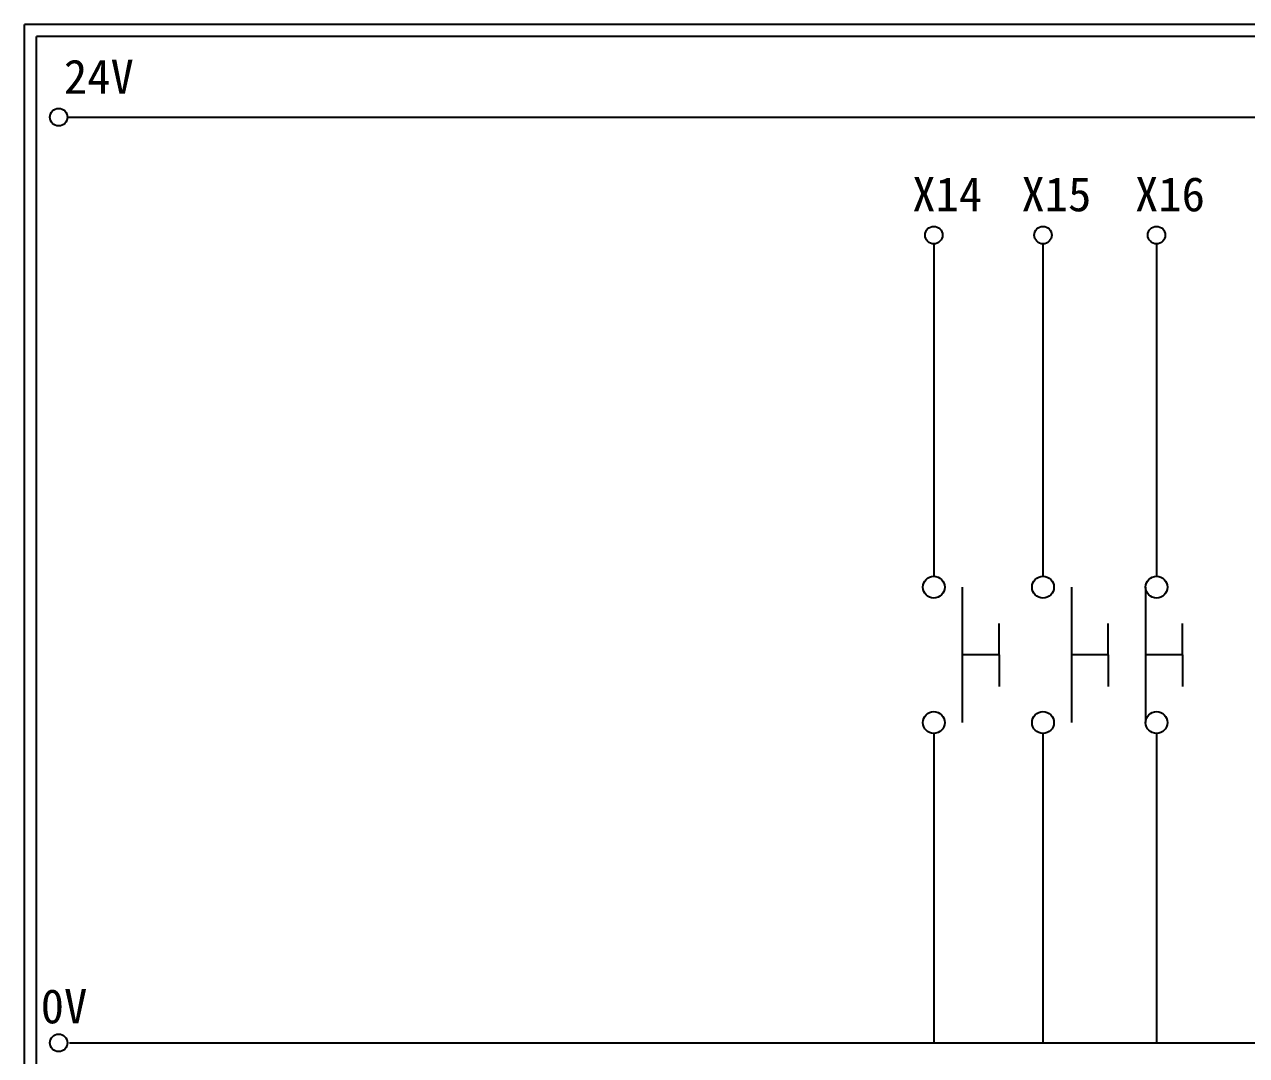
# Model space of a CAD drawing. Extents: x 275 to 562, y 265 to 469.
# Drawn here: x 274.9 to 403.4, y 360.6 to 468.9 of the extents above; entities that cross this region are included whole.
import ezdxf

# ---------------------------------------------------------------- set-up
doc = ezdxf.new("R2010")
doc.units = 0
doc.layers.get('0').update_dxf_attribs({"linetype": 'CONTINUOUS'})
doc.layers.add('圖框層', color=7, linetype='CONTINUOUS')
doc.layers.add('標尺寸層', color=3, linetype='CONTINUOUS')
doc.styles.add('STSL', font='kaiu.ttf')

msp = doc.modelspace()

# ---------------------------------------------------------------- linework, layer by layer
for p, q in [((377.36, 402.67), (377.36, 405.98)), ((388.84, 402.67), (388.84, 405.98)), ((396.63, 402.67), (396.63, 405.98)), ((377.36, 402.67), (377.36, 399.36)), ((388.84, 402.67), (388.84, 399.36)), ((396.63, 402.67), (396.63, 399.36))]:
    msp.add_line(p, q)
at = {"layer": '圖框層', "color": 7}
for p, q in [((561.9, 468.91), (274.9, 468.91)), ((274.9, 264.95), (274.9, 468.91)), ((560.65, 467.66), (276.15, 467.66)), ((276.15, 266.2), (276.15, 467.66))]:
    msp.add_line(p, q, dxfattribs=at)
at = {"layer": '標尺寸層', "color": 7}
for p, q in [((279.42, 459.17), (557.02, 459.17)), ((370.49, 445.86), (370.49, 410.94)), ((381.97, 445.86), (381.97, 410.94)), ((393.91, 445.86), (393.91, 410.94)), ((373.49, 409.79), (373.49, 395.56)), ((384.97, 409.79), (384.97, 395.56)), ((392.76, 409.79), (392.76, 395.56)), ((377.36, 402.67), (373.49, 402.67)), ((388.84, 402.67), (384.97, 402.67)), ((396.63, 402.67), (392.76, 402.67)), ((370.49, 394.41), (370.49, 361.9)), ((381.97, 394.41), (381.97, 361.9)), ((393.91, 394.41), (393.91, 361.9)), ((279.63, 361.9), (557.5, 361.9))]:
    msp.add_line(p, q, dxfattribs=at)
for centre, radius in [((278.5, 459.17), 0.92), ((370.49, 446.78), 0.92), ((381.97, 446.78), 0.92), ((393.91, 446.78), 0.92), ((370.49, 409.79), 1.15), ((381.97, 409.79), 1.15), ((393.91, 409.79), 1.15), ((370.49, 395.56), 1.15), ((381.97, 395.56), 1.15), ((393.91, 395.56), 1.15), ((278.5, 361.9), 0.92)]:
    msp.add_circle(centre, radius, dxfattribs=at)

# ---------------------------------------------------------------- texts
at = {"layer": '圖框層', "color": 4, "style": 'STSL'}
for s, p in [('24V', (279.05, 461.63)), ('X14', (368.23, 449.28)), ('X15', (379.71, 449.28)), ('X16', (391.65, 449.28)), ('0V', (276.61, 363.95))]:
    msp.add_text(s, height=3.6, dxfattribs=at).set_placement(p)

doc.saveas('drawing.dxf')
